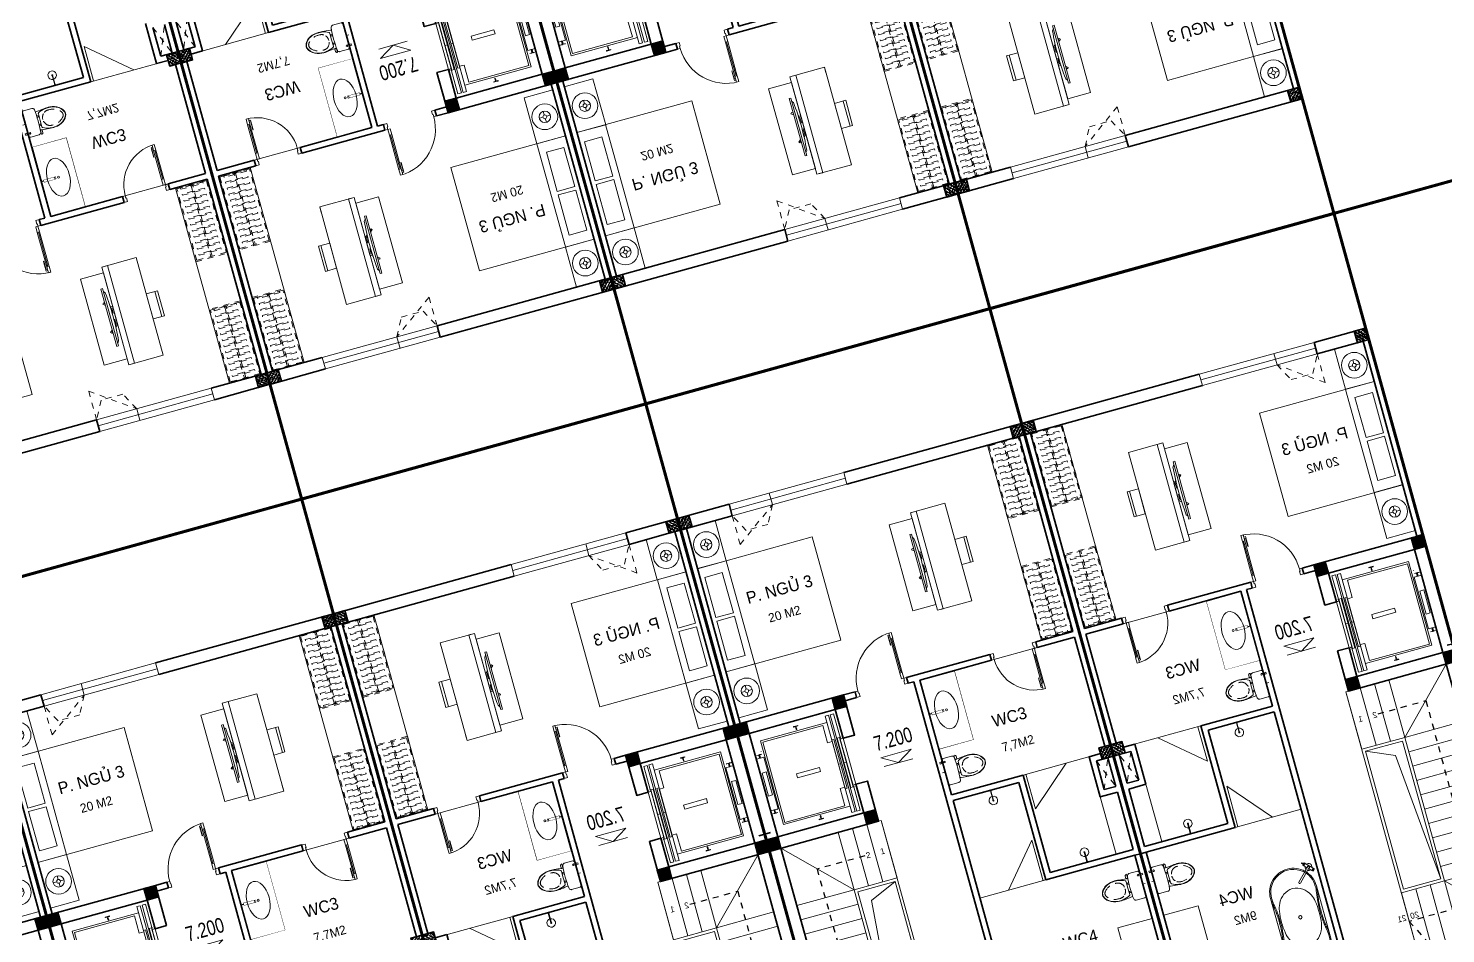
# Model space of a CAD drawing. Header units: metres. Extents: x 568332 to 569219, y 2065964 to 2066430.
# Drawn here: x 568522.05 to 568545.87, y 2066329.64 to 2066344.84 of the extents above; entities that cross this region are included whole.
import ezdxf

# ---------------------------------------------------------------- set-up
doc = ezdxf.new("R2010")
doc.units = ezdxf.units.M
for name, pattern in [('$AUDIT_BAD_LTYPE2', [0]), ('CENTER', [2, 1.25, -0.25, 0.25, -0.25]), ('DASHDOT2', [0.5, 0.25, -0.125, 0, -0.125]), ('HIDDEN', [0.375, 0.25, -0.125]), ('HIDDEN2', [0.1875, 0.125, -0.0625]), ('X-5M-G-MB PHONGNGU$0$HIDDEN2', [0.1875, 0.125, -0.0625]), ('xref-thap C (mb tang 32-2)$0$HIDDEN', [0.375, 0.25, -0.125])]:
    doc.linetypes.add(name, pattern=pattern)
doc.layers.get('0').update_dxf_attribs({"linetype": 'CONTINUOUS'})
doc.layers.get('DEFPOINTS').update_dxf_attribs({"linetype": 'CONTINUOUS'})
for name, color, linetype, lineweight in [('-CENTER', 143, 'CENTER', 13), ('-CONCRETE', 1, 'CONTINUOUS', 35), ('-DIM', 9, 'CONTINUOUS', 13), ('-DOOR', 137, 'CONTINUOUS', 9), ('-FURNITURE', 46, 'CONTINUOUS', 9), ('-HATCH', 8, 'CONTINUOUS', 5), ('-HIDE', 3, 'HIDDEN', 13), ('-KH', 143, 'CONTINUOUS', 13), ('-LINE1', 7, 'CONTINUOUS', 18), ('-LINE2', 252, 'CONTINUOUS', 9), ('-STEEL1', 1, 'CONTINUOUS', 35), ('-TEXT', 7, 'CONTINUOUS', 15), ('-WALL', 4, 'CONTINUOUS', 35), ('TEXT25', 2, 'CONTINUOUS', 13)]:
    doc.layers.add(name, color=color, linetype=linetype, lineweight=lineweight)
doc.layers.add('-RANH GIOI LO DAT', color=12, linetype='CONTINUOUS')
doc.layers.add('1-NETMANH', color=8, linetype='CONTINUOUS')
doc.styles.add('1', font='arial.ttf')
doc.styles.add('SVN_AVO_thuong', font='')
doc.styles.add('T1', font='', dxfattribs={"height": 200})
doc.styles.add('vnavanth', font='', dxfattribs={"width": 0.8})
doc.styles.get('SVN_AVO_thuong').set_extended_font_data('SVN-Avo')
doc.styles.get('T1').set_extended_font_data('VNgeometric Light')
doc.styles.get('vnavanth').set_extended_font_data('.VnAvantH')

# ---------------------------------------------------------------- blocks, each defined once
blk = doc.blocks.new('M29-T3')
at = {"layer": '-RANH GIOI LO DAT', "linetype": 'HIDDEN', "ltscale": 10, "const_width": 50}
blk.add_lwpolyline([(195185, -837693), (204185, -836996), (204185, -816412), (195185, -816412)], close=True, dxfattribs=at)
blk = doc.blocks.new('M30-T3')
at = {"layer": '-RANH GIOI LO DAT', "linetype": 'HIDDEN', "ltscale": 10, "const_width": 50}
blk.add_lwpolyline([(204199, -903242), (204199, -883354), (195199, -883354), (195199, -903938)], close=True, dxfattribs=at)
blk = doc.blocks.new('X-5M-DH-2-CORE$0$A$C75E80C28')
at = {"layer": '-LINE2', "linetype": 'Continuous', "ltscale": 2}
for p, q in [((-731, -149), (731, -149)), ((-731, -1305), (-731, -149)), ((-700, -179), (700, -179)), ((-700, -1225), (-700, -179)), ((-557, -112), (-560, -112)), ((-510, -22), (-510, -51)), ((-507, -22), (-510, -22)), ((-510, -109), (-510, -79)), ((-507, -22), (-507, -51)), ((-507, -109), (-507, -79)), ((-456, -57), (-501, -57)), ((-456, -60), (-501, -60)), ((-456, -70), (-501, -70)), ((-456, -73), (-501, -73)), ((-453, -63), (-453, -67)), ((-450, -63), (-450, -67)), ((450, -63), (450, -67)), ((453, -63), (453, -67)), ((456, -57), (501, -57)), ((456, -60), (501, -60)), ((456, -70), (501, -70)), ((456, -73), (501, -73)), ((457, -112), (460, -112)), ((507, -22), (510, -22)), ((507, -22), (507, -51)), ((507, -109), (507, -79)), ((510, -22), (510, -51)), ((510, -109), (510, -79)), ((700, -1225), (700, -179)), ((731, -1305), (731, -149)), ((840, -1305), (-840, -1305)), ((-840, -1365), (-840, -1305)), ((840, -1365), (-840, -1365)), ((840, -1395), (-840, -1395)), ((-840, -1395), (-840, -1455)), ((-700, -1225), (-400, -1225)), ((430, -1406), (-430, -1406)), ((-430, -1406), (-430, -1446)), ((425, -1309), (-425, -1309)), ((-425, -1343), (-425, -1309)), ((425, -1343), (-425, -1343)), ((-400, -1305), (-400, -1225)), ((0, -1309), (0, -1343)), ((0, -1406), (0, -1446)), ((700, -1225), (400, -1225)), ((400, -1305), (400, -1225)), ((425, -1343), (425, -1309)), ((430, -1406), (430, -1446)), ((840, -1365), (840, -1305)), ((840, -1395), (840, -1455)), ((-840, -1455), (-435, -1455)), ((-435, -1450), (-435, -1460)), ((-435, -1450), (-400, -1450)), ((-435, -1460), (-425, -1460)), ((-435, -1490), (-435, -1500)), ((-435, -1490), (-425, -1490)), ((-435, -1500), (-400, -1500)), ((-433, -1452), (-433, -1458)), ((-433, -1452), (-402, -1452)), ((-433, -1458), (-425, -1458)), ((-433, -1492), (-433, -1498)), ((-433, -1492), (-425, -1492)), ((-433, -1498), (-402, -1498)), ((430, -1446), (-430, -1446)), ((-425, -1458), (-425, -1460)), ((-425, -1490), (-425, -1492)), ((-402, -1452), (-402, -1498)), ((400, -1450), (-400, -1450)), ((-400, -1450), (-400, -1500)), ((400, -1450), (400, -1500)), ((435, -1450), (400, -1450)), ((435, -1500), (400, -1500)), ((402, -1452), (402, -1498)), ((433, -1452), (402, -1452)), ((433, -1498), (402, -1498)), ((433, -1458), (425, -1458)), ((425, -1458), (425, -1460)), ((435, -1460), (425, -1460)), ((425, -1490), (425, -1492)), ((435, -1490), (425, -1490)), ((433, -1492), (425, -1492)), ((433, -1452), (433, -1458)), ((433, -1492), (433, -1498)), ((435, -1450), (435, -1460)), ((840, -1455), (435, -1455)), ((435, -1490), (435, -1500))]:
    blk.add_line(p, q, dxfattribs=at)
for points in [[(-450, 0), (-450, -130), (450, -130), (450, 0)], [(-200, -29), (200, -29), (200, -101), (-200, -101)], [(-36, -584), (36, -584), (36, -984), (-36, -984)]]:
    blk.add_lwpolyline(points, close=True, dxfattribs=at)
for points in [[(-780, -789), (-751, -789, 0.414214), (-750, -788), (-750, -784), (-750, -780, 0.414214), (-751, -779), (-780, -779, -0.256978), (-784, -782), (-798, -782, -0.414214), (-801, -779), (-804, -749, 0.414214), (-807, -746), (-812, -746), (-812, -784), (-812, -821), (-807, -821, 0.414214), (-804, -818), (-801, -789, -0.414214), (-798, -786), (-784, -786, -0.256978), (-780, -789)], [(780, -789), (751, -789, -0.414214), (750, -788), (750, -784), (750, -780, -0.414214), (751, -779), (780, -779, 0.256978), (784, -782), (798, -782, 0.414214), (801, -779), (804, -749, -0.414214), (807, -746), (812, -746), (812, -784), (812, -821), (807, -821, -0.414214), (804, -818), (801, -789, 0.414214), (798, -786), (784, -786, 0.256978), (780, -789)]]:
    blk.add_lwpolyline(points, format="xyb", dxfattribs=at)
for centre, radius, start, end in [((-501, -51), 9.4, 180, 270), ((-501, -79), 9.4, 90, 180), ((-501, -51), 6.2, 180, 270), ((-501, -79), 6.2, 90, 180), ((-456, -63), 6.2, 0, 90), ((-456, -63), 3, 0, 90), ((-456, -67), 6.2, 270, 0), ((-456, -67), 3, 270, 0), ((456, -63), 6.2, 90, 180), ((456, -67), 6.2, 180, 270), ((456, -63), 3, 90, 180), ((456, -67), 3, 180, 270), ((501, -51), 6.2, 270, 0), ((501, -51), 9.4, 270, 0), ((501, -79), 9.4, 0, 90), ((501, -79), 6.2, 0, 90)]:
    blk.add_arc(centre, radius, start, end, dxfattribs=at)
blk = doc.blocks.new('A$C5C575821')
at = {"layer": '-CONCRETE'}
h = blk.add_hatch(color=256, dxfattribs=at)
h.dxf.hatch_style = 1
h.paths.add_polyline_path([(0, 200), (0, 0), (200, 0), (200, 200)])
blk.add_lwpolyline([(0, 0), (200, 0), (200, 200), (0, 200)], close=True, dxfattribs=at)
blk = doc.blocks.new('A$C3F71457E')
at = {"layer": '-CONCRETE'}
blk.add_lwpolyline([(0, -100), (0, 400), (-1500, 400), (-1500, -1400), (0, -1400), (0, -900), (200, -900), (200, -1600), (-1700, -1600), (-1700, 600), (200, 600), (200, -100), (0, -100)], dxfattribs=at)
at = {"layer": '-LINE1'}
blk.add_line((0, -900), (0, -100), dxfattribs=at)
at = {"layer": '-WALL'}
for p in [(-1700, 400), (0, 400), (-1700, -1600), (0, -1600)]:
    blk.add_blockref('A$C5C575821', p, dxfattribs=at)
at = {"color": 2, "rotation": 90}
blk.add_blockref('X-5M-DH-2-CORE$0$A$C75E80C28', (-1500, -500), dxfattribs=at)
blk = doc.blocks.new('1800X2000')
at = {"layer": '-FURNITURE'}
blk.add_line((325497, 17765), (325497, 19565), dxfattribs=at)
for points in [[(323997, 19565), (325997, 19565), (325997, 17765), (323997, 17765)], [(325613, 19391), (325919, 19391), (325919, 18691), (325613, 18691)], [(325613, 18630), (325919, 18630), (325919, 17947), (325613, 17947)]]:
    blk.add_lwpolyline(points, close=True, dxfattribs=at)
blk = doc.blocks.new('A$C38b1dc06')
at = {"layer": '-LINE1'}
for p, q in [((1750, 4156), (0, 4156)), ((1000, 3156), (0, 4156)), ((0, 4156), (0, -344)), ((1000, 4156), (1000, 3156)), ((1250, 3156), (1250, 4156)), ((1250, 4156), (1250, 3156)), ((1500, 3156), (1500, 4156)), ((1500, 4156), (1500, 3156)), ((1750, 3156), (1750, 4156)), ((1750, 4156), (1750, 3106)), ((1000, 656), (1000, 3156)), ((1000, 3156), (1750, 3156)), ((1050, 706), (1050, 3106)), ((1050, 3106), (1700, 3106)), ((1233, 2905), (1700, 3106)), ((1700, 706), (1700, 3106)), ((1750, 706), (1750, 3106)), ((1050, 706), (1233, 2905)), ((1000, 656), (1750, 656)), ((1000, -344), (1000, 656)), ((1050, 706), (1700, 706)), ((1250, 656), (1250, -344)), ((1250, -344), (1250, 656)), ((1500, 656), (1500, -344)), ((1500, -344), (1500, 656)), ((1750, -344), (1750, 706)), ((1750, 656), (1750, -344)), ((1750, -344), (0, -344))]:
    blk.add_line(p, q, dxfattribs=at)
at = {"layer": '-LINE1', "lineweight": 18}
for p, q in [((1000, 3156), (0, 3156)), ((1000, 2906), (0, 2906)), ((1000, 2656), (0, 2656)), ((1000, 2406), (0, 2406)), ((1000, 2156), (0, 2156)), ((1000, 1906), (0, 1906)), ((1000, 1656), (0, 1656)), ((1000, 1406), (0, 1406)), ((1000, 1156), (0, 1156)), ((1000, 906), (0, 906)), ((1000, 656), (0, -344)), ((1000, 656), (0, 656))]:
    blk.add_line(p, q, dxfattribs=at)
at = {"layer": '1-NETMANH', "linetype": 'DASHDOT2'}
blk.add_lwpolyline([(1327, 3656), (492, 3656), (508, 155), (508, 155), (1750, 156), (1500, -344)], dxfattribs=at)
at = {"layer": '-TEXT', "color": 2, "style": 'vnavanth'}
for s, p in [('2', (1347, 3604)), ('1', (1597, 3604)), ('20', (1562, 184)), ('21', (1783, 184))]:
    blk.add_text(s, height=100, dxfattribs=at).set_placement(p)
blk = doc.blocks.new('A$C18091ED7')
for p, q in [((0, -42), (0, 0)), ((146, -27), (179, -27)), ((146, -27), (146, -30)), ((146, -30), (166, -30)), ((153, -37), (146, -30)), ((152, 0), (152, -27)), ((152, 0), (179, 0)), ((153, -37), (166, -37)), ((153, -40), (153, -37)), ((153, -40), (178, -40)), ((153, -40), (178, -40)), ((153, -40), (153, -42)), ((185, -30), (166, -30)), ((178, -37), (166, -37)), ((185, -30), (178, -37)), ((178, -37), (178, -40)), ((178, -40), (178, -42)), ((179, 0), (179, -27)), ((179, -27), (185, -27)), ((185, -27), (185, -30)), ((-83, -267), (-83, -300)), ((-83, -278), (-83, -288)), ((-61, -290), (-83, -290)), ((-63, -265), (-81, -265)), ((-61, -267), (-61, -300)), ((61, -267), (61, -300)), ((61, -290), (83, -290)), ((63, -265), (81, -265)), ((83, -267), (83, -300)), ((83, -278), (83, -288)), ((165, -262), (165, -290)), ((168, -260), (228, -260)), ((168, -292), (207, -292)), ((231, -274), (231, -262))]:
    blk.add_line(p, q)
for points in [[(230, -219, -0.137407), (225, -235), (222, -241, -0.236081), (198, -255, -0.051961), (-198, -255, -0.236081), (-222, -241), (-225, -235, -0.137407), (-230, -219), (-230, -72, -0.198912), (-226, -63), (-209, -46, -0.198912), (-200, -42), (0, -42), (200, -42, -0.198912), (209, -46), (226, -63, -0.198912), (230, -72)], [(144, -619, -0.212405), (26, -734, -0.027685), (-1, -739, -0.022279), (-26, -734, -0.212405), (-144, -619, -0.142796), (-167, -428, -0.093005), (-128, -309, -0.256439), (-111, -300), (0, -300), (111, -300, -0.256439), (128, -309, -0.093005), (167, -428, -0.142796)]]:
    blk.add_lwpolyline(points, format="xyb", close=True)
at = {"linetype": 'xref-thap C (mb tang 32-2)$0$HIDDEN', "ltscale": 100}
blk.add_lwpolyline([(61, -669, -0.199031), (0, -699, -0.199031), (-61, -669, -0.218924), (-132, -478, -0.153791), (-112, -404, -0.236701), (0, -348, -0.236701), (112, -404, -0.153791), (132, -478, -0.218924)], format="xyb", close=True, dxfattribs=at)
blk.add_circle((166, -78), 13.9)
for centre, radius, start, end in [((-81, -267), 1.98, 90, 180), ((-63, -267), 1.98, 0, 90), ((63, -267), 1.98, 90, 180), ((81, -267), 1.98, 0, 90), ((168, -262), 2.47, 90, 180), ((168, -290), 2.47, 180, 270), ((207, -277), 15.5, 270, 306.4659), ((168, -225), 80.1, 306.4659, 320.3123), ((228, -274), 2.47, 320.3123, 0)]:
    blk.add_arc(centre, radius, start, end)
for points in [[(-156, -259), (-157, -267), (-164, -328), (-169, -385), (-184, -528), (-136, -679), (-50, -735), (-20, -741), (0, -744)], [(156, -259), (157, -267), (164, -328), (169, -385), (184, -528), (136, -679), (50, -735), (20, -741), (0, -744)]]:
    blk.add_open_spline(points, degree=3, knots=[130.613938, 130.613938, 130.613938, 130.613938, 152.852109, 311.129351, 417.703951, 561.383393, 697.692632, 710.812262, 710.812262, 710.812262, 710.812262])
blk = doc.blocks.new('shower')
for points in [[(180919, -32316), (180912, -32316), (180912, -32147), (180919, -32147)], [(180929, -32327), (180902, -32327), (180902, -32316), (180929, -32316)]]:
    blk.add_lwpolyline(points, close=True)
for radius, start, end in [(72, 272.7907, 267.2093), (8.35, 294.8355, 245.1645)]:
    blk.add_arc((180916, -32147), radius, start, end)
blk = doc.blocks.new('Sink_Cicle')
blk.add_lwpolyline([(17, -50), (-17, -50), (-18, -252), (17, -252)], close=True)
blk.add_circle((0, -300), 17.5)
at = {"layer": 'DEFPOINTS'}
blk.add_line((0, -100), (0, 0), dxfattribs=at)
blk.add_wipeout([(17, -50), (-17, -50), (-18, -252), (17, -252)])
at = {"layer": '-FURNITURE', "linetype": 'Continuous'}
blk.add_ellipse((0, -300), major_axis=(-325, 0), ratio=0.584615, dxfattribs=at)
blk.add_line((-18, -237), (17, -237))
blk = doc.blocks.new('*U228')
at = {"ltscale": 300}
blk.add_lwpolyline([(0, 0), (1201, 0), (1201, -600), (0, -600)], close=True, dxfattribs=at)
blk.add_wipeout([(0, 0), (1201, 0), (1201, -600), (0, -600)], dxfattribs=at)
blk.add_blockref('Sink_Cicle', (600, 0), dxfattribs=at)
blk = doc.blocks.new('*U148')
at = {"linetype": '$AUDIT_BAD_LTYPE2'}
for p, q in [((70, 100), (70, 600)), ((90, 600), (90, 100))]:
    blk.add_line(p, q, dxfattribs=at)
for points in [[(50, 600), (90, 600), (90, 700), (50, 700), (50, 600)], [(50, 603), (50, 100)], [(50, 100), (90, 100), (90, 0), (50, 0), (50, 100)]]:
    blk.add_lwpolyline(points)
for points in [[(118, 495), (118, 664), (90, 664), (90, 636), (113, 636), (113, 495)], [(0, 0), (50, 0), (50, -40), (60, -40), (60, -100), (0, -100)], [(800, 0), (750, 0), (750, -40), (740, -40), (740, -100), (800, -100)]]:
    blk.add_lwpolyline(points, close=True)
at = {"linetype": '$AUDIT_BAD_LTYPE2', "ltscale": 0.3}
blk.add_arc((50, 0), 700, 0, 90, dxfattribs=at)
blk = doc.blocks.new('*U149')
at = {"linetype": '$AUDIT_BAD_LTYPE2'}
for p, q in [((70, 100), (70, 700)), ((90, 700), (90, 100))]:
    blk.add_line(p, q, dxfattribs=at)
for points in [[(50, 700), (90, 700), (90, 800), (50, 800), (50, 700)], [(50, 703), (50, 100)], [(50, 100), (90, 100), (90, 0), (50, 0), (50, 100)]]:
    blk.add_lwpolyline(points)
for points in [[(118, 595), (118, 764), (90, 764), (90, 736), (113, 736), (113, 595)], [(0, 0), (50, 0), (50, -40), (60, -40), (60, -100), (0, -100)], [(900, 0), (850, 0), (850, -40), (840, -40), (840, -100), (900, -100)]]:
    blk.add_lwpolyline(points, close=True)
at = {"linetype": '$AUDIT_BAD_LTYPE2', "ltscale": 0.3}
blk.add_arc((50, 0), 800, 0, 90, dxfattribs=at)
blk = doc.blocks.new('A$C52EE6B0C')
for p, q in [((-17.21, 15.73), (17.22, 15.73)), ((-17.21, -15.76), (17.25, -15.76))]:
    blk.add_line(p, q)
for radius in [1.2, 1.06]:
    blk.add_circle((0, -0.01), radius)
for centre, radius, start, end in [((-17.24, -0.01), 15.75, 90.00005, 180.00602), ((-17.21, 0), 15.03, 114.01434, 180.05883), ((-17.26, 0.1), 14.92, 89.8926, 114.01434), ((-7.45, -0.4), 12.19, 113.36694, 178.17202), ((-18.18, -21.57), 37.31, 80.32537, 88.55949), ((-17.86, -16.41), 31.44, 80.9553, 88.85173), ((3.49, 116.01), 102.69, 260.80643, 264.35645), ((-5.42, -2.21), 14.69, 98.51976, 117.85129), ((10, 158.8), 145.24, 261.32176, 262.65662), ((-0.88, 77.07), 62.8, 262.97229, 270.8035), ((-0.26, -36.68), 49.55, 89.69838, 98.51976), ((-0.44, 89.41), 75.84, 265.33614, 270.33552), ((0.89, 77.07), 62.8, 269.1965, 277.02771), ((0.58, 84.46), 70.9, 269.53626, 275.75097), ((0.27, -36.68), 49.55, 81.48024, 90.30162), ((5.43, -2.21), 14.69, 62.14871, 81.48024), ((-18.44, 226.88), 214.55, 276.99221, 278.59677), ((-9.99, 158.8), 145.24, 277.34338, 278.67824), ((18.19, -21.57), 37.31, 91.44051, 99.67463), ((7.46, -0.4), 12.19, 1.82798, 66.63306), ((17.5, -11.01), 26.04, 90.57162, 98.52624), ((17.38, 0.65), 14.38, 65.52402, 90.57162), ((17.25, -0.01), 15.75, 359.99398, 89.99995), ((17.03, -0.12), 15.22, 0.40185, 65.52402), ((28.3, 2.77), 0.286, 160.80789, 185.67758), ((1.03, 0.06), 27.11, 359.84479, 5.67758), ((28.15, 2.82), 0.123, 123.47411, 160.80789), ((28.12, 2.87), 0.0732, 85.79125, 123.47411), ((28.11, 2.83), 0.109, 39.09426, 85.79125), ((27.99, 2.72), 0.275, 4.9413, 41.00239), ((1.84, 0.05), 26.56, 359.86069, 5.81543), ((-17.24, -0.02), 15.75, 179.99398, 269.99995), ((-17.21, -0.03), 15.03, 179.94113, 245.98566), ((-7.45, 0.37), 12.19, 181.82798, 246.63306), ((7.46, 0.37), 12.19, 293.36694, 358.17202), ((17.25, -0.02), 15.75, 270.00005, 0.00602), ((17.03, 0.09), 15.22, 294.47598, 359.59814), ((1.03, -0.09), 27.11, 354.32242, 0.15521), ((28.3, -2.8), 0.286, 174.32242, 199.19211), ((28.15, -2.85), 0.123, 199.19211, 236.52589), ((28.12, -2.89), 0.0732, 236.52589, 274.20875), ((28.11, -2.86), 0.109, 274.20875, 320.90574), ((27.99, -2.75), 0.275, 318.99761, 355.0587), ((1.84, -0.08), 26.56, 354.18457, 0.13931), ((-17.26, -0.13), 14.92, 245.98566, 270.1074), ((-18.18, 21.54), 37.31, 271.44051, 279.67463), ((-17.86, 16.38), 31.44, 271.14827, 279.0447), ((3.49, -116.04), 102.69, 95.64355, 99.19357), ((-5.42, 2.18), 14.69, 242.14871, 261.48024), ((10, -158.82), 145.24, 97.34338, 98.67824), ((-0.88, -77.1), 62.8, 89.1965, 97.02771), ((-0.26, 36.65), 49.55, 261.48024, 270.30162), ((-0.44, -89.44), 75.84, 89.66448, 94.66386), ((0.27, 36.65), 49.55, 269.69838, 278.51976), ((0.58, -84.49), 70.9, 84.24903, 90.46374), ((0.89, -77.1), 62.8, 82.97229, 90.8035), ((5.43, 2.18), 14.69, 278.51976, 297.85129), ((-18.44, -226.91), 214.55, 81.40323, 83.00779), ((-9.99, -158.82), 145.24, 81.32176, 82.65662), ((18.19, 21.54), 37.31, 260.32537, 268.55949), ((17.5, 10.99), 26.04, 261.47376, 269.42838), ((17.38, -0.67), 14.38, 269.42838, 294.47598)]:
    blk.add_arc(centre, radius, start, end)
at = {"layer": 'DEFPOINTS'}
for tag, p in [('MODELNUMBER', (0, 0)), ('TRADENAME', (0, 0)), ('PRODUCT', (0, 0)), ('MATERIAL', (0, -0.01))]:
    blk.add_attdef(tag, p, '', height=0.001, dxfattribs=at)
blk = doc.blocks.new('A$C4D835AF5')
at = {"layer": '-FURNITURE', "ltscale": 8}
for p, q in [((-3.94, 0.33), (-3.94, 0.87)), ((-3.86, 0.31), (-3.92, 0.31)), ((3.15, 0.91), (-3.9, 0.91)), ((-3.55, 0.46), (-3.55, 0.49)), ((-3.34, 0.49), (-3.34, 0.46)), ((-0.59, 0), (-0.59, -12.09)), ((0.59, 0), (0.59, -12.09)), ((3.15, -0.91), (3.15, 0.91)), ((3.17, 0.9), (3.15, 0.9)), ((3.17, -0.9), (3.17, 0.9)), ((3.19, 0.91), (3.98, 0.91)), ((4, -0.89), (4, 0.89)), ((-3.94, -0.87), (-3.94, -0.33)), ((-3.86, -0.31), (-3.92, -0.31)), ((-0.59, -0.91), (-3.9, -0.91)), ((-3.7, -0.45), (-3.7, -0.42)), ((-3.63, -0.46), (-3.62, -0.45)), ((-3.59, -0.47), (-3.59, -0.46)), ((-3.52, -0.47), (-3.52, -0.47)), ((-3.48, -0.49), (-3.49, -0.47)), ((-3.41, -0.49), (-3.4, -0.47)), ((-3.37, -0.47), (-3.37, -0.47)), ((-3.3, -0.47), (-3.3, -0.46)), ((-3.26, -0.46), (-3.27, -0.45)), ((-3.19, -0.45), (-3.19, -0.42)), ((3.15, -0.91), (0.59, -0.91)), ((3.17, -0.9), (3.15, -0.9)), ((3.19, -0.91), (3.98, -0.91))]:
    blk.add_line(p, q, dxfattribs=at)
for radius in [0.311, 0.264]:
    blk.add_circle((3.58, 0), radius, dxfattribs=at)
for centre, radius, start, end in [((-5.16, 0), 0.25, 92.26055, 178.09314), ((-5.17, -0.01), 0.24, 175.39887, 267.68368), ((-5.41, -2528.91), 2529.16, 89.96608, 89.99458), ((-3.9, 0.87), 0.0394, 90, 180), ((-3.92, 0.33), 0.0197, 180, 270), ((-3.44, -0.18), 0.68, 90.01556, 98.89807), ((-3.45, -0.18), 0.68, 81.10193, 89.98434), ((0, 0), 2.36, 22.54031, 157.45969), ((0, 0), 0.787, 318.59038, 221.40962), ((0, 0), 0.591, 0, 180), ((3.19, 0.89), 0.0197, 90, 180), ((3.98, 0.89), 0.0197, 0, 90), ((-4.56, 275.44), 275.69, 269.87137, 270.13441), ((-3.92, -0.33), 0.0197, 90, 180), ((-3.9, -0.87), 0.0394, 180, 270), ((-3.69, -0.45), 0.0116, 184.97306, 258.03407), ((-3.65, -0.25), 0.212, 257.28159, 272.58374), ((-3.64, -0.45), 0.0113, 272.46568, 345.44763), ((-3.58, -0.47), 0.0111, 186.41498, 247.44266), ((-3.54, -0.29), 0.191, 257.51752, 274.78533), ((-3.53, -0.47), 0.013, 270.86275, 343.93336), ((-3.47, -0.49), 0.0123, 192.37903, 260.14229), ((-3.45, -0.3), 0.207, 262.20059, 277.93411), ((-3.42, -0.49), 0.0113, 277.30775, 350.61998), ((-3.36, -0.47), 0.012, 194.1286, 259.0417), ((-3.34, -0.27), 0.209, 264.20628, 279.02841), ((-3.31, -0.47), 0.013, 269.18756, 350.22193), ((-3.25, -0.45), 0.0111, 194.19217, 261.8514), ((-3.24, -0.24), 0.225, 267.1756, 281.67278), ((-3.2, -0.45), 0.0128, 280.60322, 352.14738), ((0, 0), 2.36, 202.54031, 255.4906), ((0, 0), 2.36, 284.50926, 337.45969), ((3.19, -0.89), 0.0197, 180, 270), ((3.98, -0.89), 0.0197, 270, 0), ((0, -12.09), 0.591, 180, 0)]:
    blk.add_arc(centre, radius, start, end, dxfattribs=at)
blk.add_ellipse((-3.44, 0), major_axis=(0.555, 0), ratio=0.849194, dxfattribs=at)
for tag, p in [('MODELNUMBER', (0, 0.01)), ('TRADENAME', (0, 0.01)), ('PRODUCT', (0, 0.01)), ('MATERIAL', (0, 0))]:
    blk.add_attdef(tag, p, '', height=0.001, dxfattribs=at)
blk = doc.blocks.new('XR.MB.LM123$0$tvi 1')
blk.add_lwpolyline([(29, 0), (29, -1000), (0, -1000), (0, 0)], close=True)
for points in [[(-24, -236), (-39, -252)], [(0, -256), (-24, -236)], [(29, -50), (52, -81)], [(0, -285), (-39, -252)], [(70, -315), (111, -350), (111, -650), (70, -685)], [(89, -446), (89, -360), (71, -345)], [(89, -446), (73, -446)], [(89, -554), (89, -640), (71, -655)], [(89, -554), (73, -554)], [(0, -715), (-39, -748)], [(-24, -764), (-39, -748)], [(0, -744), (-24, -764)], [(29, -950), (52, -919)]]:
    blk.add_lwpolyline(points)
blk.add_arc((-4025, -500), 4099, 354.1311, 5.8689)
blk = doc.blocks.new('*U205')
at = {"linetype": 'X-5M-G-MB PHONGNGU$0$HIDDEN2'}
for points in [[(0, 600), (0, 0), (1402, 0), (1402, 600)], [(1382, 580), (1382, 20), (20, 20), (20, 580)], [(1382, 287), (1382, 313), (20, 313), (20, 287)], [(114, 319), (109, 319), (109, 280), (114, 280)], [(228, 319), (223, 319), (223, 280), (228, 280)], [(342, 319), (337, 319), (337, 280), (342, 280)], [(456, 319), (451, 319), (451, 280), (456, 280)], [(570, 319), (565, 319), (565, 280), (570, 280)], [(684, 319), (679, 319), (679, 280), (684, 280)], [(798, 319), (793, 319), (793, 280), (798, 280)], [(912, 319), (907, 319), (907, 280), (912, 280)], [(1026, 319), (1021, 319), (1021, 280), (1026, 280)], [(1140, 319), (1135, 319), (1135, 280), (1140, 280)], [(1254, 319), (1249, 319), (1249, 280), (1254, 280)], [(1368, 319), (1363, 319), (1363, 280), (1368, 280)]]:
    blk.add_lwpolyline(points, close=True, dxfattribs=at)
for points in [[(122, 313), (122, 515), (100, 515), (100, 313)], [(100, 287), (100, 92), (122, 92), (122, 287)], [(236, 313), (236, 515), (214, 515), (214, 313)], [(214, 287), (214, 92), (236, 92), (236, 287)], [(350, 313), (350, 515), (328, 515), (328, 313)], [(328, 287), (328, 92), (350, 92), (350, 287)], [(464, 313), (464, 515), (442, 515), (442, 313)], [(442, 287), (442, 92), (464, 92), (464, 287)], [(578, 313), (578, 515), (556, 515), (556, 313)], [(556, 287), (556, 92), (578, 92), (578, 287)], [(692, 313), (692, 515), (670, 515), (670, 313)], [(670, 287), (670, 92), (692, 92), (692, 287)], [(806, 313), (806, 515), (784, 515), (784, 313)], [(784, 287), (784, 92), (806, 92), (806, 287)], [(920, 313), (920, 515), (898, 515), (898, 313)], [(898, 287), (898, 92), (920, 92), (920, 287)], [(1034, 313), (1034, 515), (1012, 515), (1012, 313)], [(1012, 287), (1012, 92), (1034, 92), (1034, 287)], [(1148, 313), (1148, 515), (1126, 515), (1126, 313)], [(1126, 287), (1126, 92), (1148, 92), (1148, 287)], [(1262, 313), (1262, 515), (1240, 515), (1240, 313)], [(1240, 287), (1240, 92), (1262, 92), (1262, 287)], [(1376, 313), (1376, 515), (1354, 515), (1354, 313)], [(1354, 287), (1354, 92), (1376, 92), (1376, 287)]]:
    blk.add_lwpolyline(points, dxfattribs=at)
blk = doc.blocks.new('12PLMP12')
at = {"color": 0, "linetype": 'ByBlock'}
for p, q in [((-1.25, 0), (-3.75, 0)), ((0, 1.25), (0, 3.75)), ((1.25, 0), (3.75, 0)), ((0, -1.25), (0, -3.75))]:
    blk.add_line(p, q, dxfattribs=at)
for radius in [8.5, 3.75, 1.25]:
    blk.add_circle((0, 0), radius, dxfattribs=at)
blk = doc.blocks.new('X-5M-G-MB PHONGNGU$0$A$C25DB0C3F')
at = {"elevation": 0}
for points in [[(0, 438), (197, 438), (197, 0), (0, 0)], [(197, 438), (197, 0), (0, 0), (0, 438)]]:
    blk.add_lwpolyline(points, close=True, dxfattribs=at)
at = {"elevation": 0, "flags": 128}
blk.add_lwpolyline([(44, 438), (44, 0)], dxfattribs=at)
blk = doc.blocks.new('18x35')
at = {"layer": '-HATCH'}
h = blk.add_hatch(dxfattribs=at)
h.set_pattern_fill('CHAU-01', color=256, scale=10, pattern_type=2)
h.set_pattern_definition([(50, (0, 0), (71.726018, -6.275213), [7.5, -82.5]), (355, (0, 0), (-13.875133, 75.219213), [6, -66]), (100.4514, (5.98, -0.52), (57.85094, 68.943954), [6.37402, -70.11421]), (46.1842, (0, 20), (106.724105, -16.5519), [11.25, -123.75]), (96.6356, (8.89, 18.62), (93.46627, 97.41179), [9.56103, -105.1713]), (351.1842, (0, 20), (93.4662, 97.41186), [9, -99]), (21, (10, 15), (59.690705, -40.26189), [7.5, -82.5]), (326, (10, 15), (24.331533, 72.515005), [6, -66]), (71.4514, (14.974, 11.645), (84.022263, 32.25305), [6.37402, -70.11421]), (37.5, (0, 0), (1.2159855, 33.2893854), [0, -65.2, 0, -67, 0, -66.25]), (7.5, (0, 0), (26.306954, 39.441171), [0, -38.2, 0, -63.7, 0, -25.25]), (327.5, (-22.3, 0), (53.3822436, -2.255487), [0, -25, 0, -78, 0, -103.5]), (317.5, (-32.3, 0), (58.318617, 10.010498), [0, -32.5, 0, -51.8, 0, -73.5]), (45, (0, 0), (-30.052038, 30.052038), []), (45, (0, 12.25), (-30.052038, 30.052038), [])])
h.paths.add_polyline_path([(96508, 47993), (96508, 47793), (96708, 47793), (96708, 47993)])
at = {"layer": '-STEEL1'}
blk.add_lwpolyline([(96508, 47793), (96708, 47793), (96708, 47993), (96508, 47993)], close=True, dxfattribs=at)
blk = doc.blocks.new('M1-T3')
at = {"layer": '-CONCRETE', "color": 1, "linetype": 'HIDDEN', "ltscale": 10, "const_width": 50}
blk.add_lwpolyline([(191582, 50952), (197582, 50952), (197582, 30952), (191582, 30952)], close=True, dxfattribs=at)
at = {"layer": '-DOOR'}
for p, q in [((194482, 48852), (192482, 48852)), ((193182, 48952), (193182, 48752)), ((196032, 45252), (196832, 45252))]:
    blk.add_line(p, q, dxfattribs=at)
blk.add_lwpolyline([(194482, 48752), (192482, 48752), (192482, 48952), (194482, 48952)], close=True, dxfattribs=at)
at = {"layer": '-FURNITURE'}
for p, q in [((195382, 46302), (195382, 48002)), ((195382, 48002), (195482, 48002)), ((195482, 48002), (195482, 46302)), ((195482, 46302), (195382, 46302)), ((195982, 46402), (195982, 46302)), ((196032, 43251), (197382, 43251)), ((197182, 42552), (197182, 41552)), ((194782, 41452), (195932, 41452))]:
    blk.add_line(p, q, dxfattribs=at)
for points in [[(191682, 48752), (191682, 48052), (192182, 48052), (192182, 48752)], [(196932, 45352), (196932, 48752), (197482, 48752), (197482, 45352)], [(194982, 46402), (194982, 47902), (195382, 47902), (195382, 46402)], [(195382, 46302), (195382, 48002), (195982, 48002), (195982, 46302)], [(191682, 45452), (191682, 46252), (192182, 46252), (192182, 45452)], [(197482, 38652), (197482, 40351), (196882, 40351), (196882, 38652)]]:
    blk.add_lwpolyline(points, close=True, dxfattribs=at)
for points in [[(196082, 43251), (196082, 42651), (196782, 43251)], [(195882, 41452), (195882, 42158), (195282, 41452)]]:
    blk.add_lwpolyline(points, dxfattribs=at)
at = {"layer": '-HIDE', "ltscale": 10}
for p, q in [((197282, 43152), (197482, 42652)), ((197282, 42652), (197482, 43152))]:
    blk.add_line(p, q, dxfattribs=at)
at = {"layer": '-KH'}
blk.add_line((193820, 44011), (194317, 44011), dxfattribs=at)
blk.add_lwpolyline([(194332, 44170), (193805, 44170), (194069, 44011)], close=True, dxfattribs=at)
blk.add_solid([(194069, 44011), (194069, 44170), (194332, 44170), (194069, 44011)], dxfattribs=at)
at = {"layer": '-LINE1'}
blk.add_line((191582, 45653), (191582, 45653), dxfattribs=at)
at = {"layer": '-LINE1', "lineweight": 18}
blk.add_lwpolyline([(191582, 50952), (197582, 50952), (197582, 30952), (191582, 30952)], close=True, dxfattribs=at)
at = {"layer": '-LINE2', "linetype": 'HIDDEN2', "ltscale": 10}
for p, q in [((192482, 48752), (192482, 48252)), ((192482, 48252), (193182, 48752))]:
    blk.add_line(p, q, dxfattribs=at)
blk.add_lwpolyline([(193182, 48752), (193021, 48452), (192642, 48452), (192482, 48752)], dxfattribs=at)
at = {"layer": '-WALL'}
for p, q in [((192482, 48752), (192482, 48952)), ((194482, 48952), (197582, 48952)), ((197582, 48952), (197582, 33952)), ((197482, 48752), (194482, 48752)), ((197482, 45352), (197482, 48752)), ((191682, 45353), (191582, 45353)), ((193682, 45352), (193482, 45352)), ((193682, 45352), (193682, 45252)), ((194582, 45252), (194582, 45352)), ((196032, 45352), (196032, 45252)), ((196832, 45252), (196832, 45352)), ((196832, 45352), (197482, 45352)), ((193682, 45252), (193482, 45252)), ((197482, 45252), (196832, 45252)), ((197482, 43352), (197482, 45252)), ((191582, 33952), (191582, 43452)), ((191582, 43452), (191682, 43452)), ((191782, 43152), (191782, 38652)), ((194782, 43251), (196032, 43251)), ((195932, 43151), (194782, 43151)), ((194782, 43151), (194782, 38652)), ((195932, 41452), (195932, 43151)), ((196032, 43251), (196032, 41552)), ((197182, 43252), (197182, 42552)), ((197182, 43252), (197382, 43252)), ((197282, 43152), (197282, 42652)), ((197282, 43152), (197482, 43152)), ((197282, 42652), (197482, 42652)), ((197182, 42552), (197482, 42552)), ((197482, 41552), (197482, 42552)), ((197482, 41452), (195932, 41452)), ((196032, 41552), (197482, 41552)), ((197482, 38652), (197482, 41452))]:
    blk.add_line(p, q, dxfattribs=at)
at = {"layer": '-WALL', "color": 2}
blk.add_line((197482, 41452), (197582, 41452), dxfattribs=at)
at = {"layer": '-WALL'}
for points in [[(191582, 45353), (191582, 48952), (192482, 48952)], [(192482, 48752), (191682, 48752), (191682, 45353)], [(193482, 45252), (193482, 45352)], [(193482, 45352), (193482, 45252)], [(193682, 45252), (193682, 45352)], [(197482, 42652), (197482, 43152)]]:
    blk.add_lwpolyline(points, dxfattribs=at)
at = {"layer": '-DIM', "xscale": -1, "rotation": 359.9999999899488}
blk.add_blockref('1800X2000', (517679, 28486), dxfattribs=at)
at = {"layer": '-DOOR', "xscale": -1}
blk.add_blockref('*U149', (194582, 45352), dxfattribs=at)
at = {"layer": '-DOOR', "rotation": 180}
blk.add_blockref('*U148', (196832, 45252), dxfattribs=at)
at = {"layer": '-FURNITURE', "extrusion": (0, 0, -1), "rotation": 270}
for name, p, xscale, yscale, zscale in [('12PLMP12', (-191932, 48402), 25.40000000037255, 25.40000000037255, -25.40000000037254), ('*U205', (-197482, 48752), 0.916666666665974, 0.916666666665974, -0.916666666665974), ('*U205', (-197482, 46637), 0.916666666665974, 0.916666666665974, -0.916666666665974)]:
    blk.add_blockref(name, p, dxfattribs=dict(at, xscale=xscale, yscale=yscale, zscale=zscale))
at = {"layer": '-FURNITURE', "extrusion": (0, 0, -1), "rotation": 179.9963102775916}
blk.add_blockref('XR.MB.LM123$0$tvi 1', (-195271, 46652), dxfattribs=at)
at = {"layer": '-FURNITURE', "xscale": -1}
for name, p, rotation in [('X-5M-G-MB PHONGNGU$0$A$C25DB0C3F', (196179, 46933), 359.9992859249025), ('A$C18091ED7', (197524, 40951), 270)]:
    blk.add_blockref(name, p, dxfattribs=dict(at, rotation=rotation))
at = {"layer": '-FURNITURE', "xscale": 25.40000000083849, "yscale": 25.40000000083849, "zscale": 25.40000000083849, "rotation": 90.00000002731056}
blk.add_blockref('12PLMP12', (191932, 45852), dxfattribs=at)
at = {"layer": '-FURNITURE'}
for name, p, rotation in [('A$C18091ED7', (194739, 43649), 89.99999999999999), ('shower', (376353, 10825), 180)]:
    blk.add_blockref(name, p, dxfattribs=dict(at, rotation=rotation))
at = {"layer": '-FURNITURE', "xscale": -1}
blk.add_blockref('shower', (377596, 73875), dxfattribs=at)
at = {"layer": '-FURNITURE', "ltscale": 8}
ref = blk.add_blockref('A$C4D835AF5', (194920, 40484), dxfattribs=dict(at, xscale=-25.08682081009749, yscale=25.08682081009749, zscale=25.08682081009749, rotation=45))
ref.add_attrib('MODELNUMBER', 'K-T97328-4', (194920, 40484), dxfattribs={"layer": 'DEFPOINTS', "height": 0.0251, "rotation": 225})
ref.add_attrib('TRADENAME', 'PURIST', (194920, 40484), dxfattribs={"layer": 'DEFPOINTS', "height": 0.0251, "rotation": 225})
ref.add_attrib('PRODUCT', 'BATH FILLER', (194920, 40484), dxfattribs={"layer": 'DEFPOINTS', "height": 0.0251, "rotation": 225})
ref.add_attrib('MATERIAL', 'PREMIUM MATERIALS', (194920, 40484), dxfattribs={"layer": 'DEFPOINTS', "height": 0.0251, "rotation": 225})
at = {"layer": '-FURNITURE', "xscale": 25.39829667096628, "yscale": 25.39829667096628, "zscale": 25.39829667096628, "rotation": 270}
blk.add_blockref('A$C52EE6B0C', (195277, 39708), dxfattribs=at).add_auto_attribs({'MODELNUMBER': 'K-1800', 'TRADENAME': 'ABRAZO', 'PRODUCT': 'BATH', 'MATERIAL': 'LITHOCAST'})
at = {"layer": '-LINE1'}
blk.add_blockref('A$C38b1dc06', (191781, 38996), dxfattribs=at)
at = {"layer": '-STEEL1'}
for p in [(95074, 959), (100874, 959), (95074, -4641), (96774, -4641), (100874, -4641)]:
    blk.add_blockref('18x35', p, dxfattribs=at)
at = {"layer": '-WALL', "xscale": -1, "rotation": 180}
blk.add_blockref('A$C3F71457E', (193282, 43752), dxfattribs=at)
at = {"layer": '-TEXT', "style": '1', "width": 0.75}
blk.add_text('7.200', height=250, dxfattribs=at).set_placement((193758, 44293))
at = {"layer": 'TEXT25'}
for s, height, style, p in [('P. NGỦ 3', 200, 'SVN_AVO_thuong', (192343, 47251)), ('20 M2', 150, 'T1', (192610, 46854)), ('WC3', 200, 'SVN_AVO_thuong', (195772, 44154)), ('7,7M2', 150, 'T1', (195813, 43715)), ('WC4', 200, 'SVN_AVO_thuong', (195927, 40234)), ('9M2', 150, 'T1', (195974, 39868))]:
    blk.add_text(s, height=height, rotation=360, dxfattribs=dict(at, style=style)).set_placement(p)
at = {"layer": '-FURNITURE', "extrusion": (0, 0, -1), "xscale": -1, "zscale": -1, "rotation": 270}
blk.add_blockref('*U228', (-194782, 44051), dxfattribs=at)
at = {"layer": '-WALL'}
for p, q in [((194582, 45352), (196032, 45352)), ((194682, 45252), (194582, 45252)), ((194682, 38652), (194682, 45252)), ((196032, 45252), (194782, 45252)), ((194782, 45252), (194782, 43251))]:
    blk.add_line(p, q, dxfattribs=at)
blk = doc.blocks.new('M1-T3.1')
at = {"layer": '-CONCRETE', "color": 1, "linetype": 'HIDDEN', "ltscale": 10, "const_width": 50}
blk.add_lwpolyline([(339346, 50952), (345346, 50952), (345346, 30952), (339346, 30952)], close=True, dxfattribs=at)
at = {"layer": '-DOOR'}
for p, q in [((344378, 48852), (342378, 48852)), ((343078, 48952), (343078, 48752)), ((343796, 45252), (344596, 45252))]:
    blk.add_line(p, q, dxfattribs=at)
blk.add_lwpolyline([(344378, 48752), (342378, 48752), (342378, 48952), (344378, 48952)], close=True, dxfattribs=at)
at = {"layer": '-FURNITURE'}
for p, q in [((343146, 46302), (343146, 48002)), ((343146, 48002), (343246, 48002)), ((343246, 48002), (343246, 46302)), ((343246, 46302), (343146, 46302)), ((343746, 46402), (343746, 46302)), ((343796, 43251), (345146, 43251))]:
    blk.add_line(p, q, dxfattribs=at)
for points in [[(339446, 48752), (339446, 48052), (339946, 48052), (339946, 48752)], [(344696, 45352), (344696, 48752), (345246, 48752), (345246, 45352)], [(342746, 46402), (342746, 47902), (343146, 47902), (343146, 46402)], [(343146, 46302), (343146, 48002), (343746, 48002), (343746, 46302)], [(339446, 45452), (339446, 46252), (339946, 46252), (339946, 45452)]]:
    blk.add_lwpolyline(points, close=True, dxfattribs=at)
blk.add_lwpolyline([(343846, 43251), (343846, 42651), (344546, 43251)], dxfattribs=at)
at = {"layer": '-HIDE', "ltscale": 10}
for p, q in [((345046, 43152), (345246, 42652)), ((345046, 42652), (345246, 43152))]:
    blk.add_line(p, q, dxfattribs=at)
at = {"layer": '-KH'}
blk.add_line((341585, 44011), (342081, 44011), dxfattribs=at)
blk.add_lwpolyline([(342096, 44170), (341570, 44170), (341833, 44011)], close=True, dxfattribs=at)
blk.add_solid([(341833, 44011), (341833, 44170), (342096, 44170), (341833, 44011)], dxfattribs=at)
at = {"layer": '-LINE1'}
blk.add_line((339346, 45653), (339346, 45653), dxfattribs=at)
at = {"layer": '-LINE2', "linetype": 'HIDDEN2', "ltscale": 10}
for p, q in [((342378, 48752), (342378, 48252)), ((342378, 48252), (343078, 48752))]:
    blk.add_line(p, q, dxfattribs=at)
blk.add_lwpolyline([(343078, 48752), (342918, 48452), (342539, 48452), (342378, 48752)], dxfattribs=at)
at = {"layer": '-WALL'}
for p, q in [((342378, 48752), (342378, 48952)), ((344378, 48952), (345346, 48952)), ((345346, 48952), (345346, 33952)), ((345246, 48752), (344378, 48752)), ((345246, 45352), (345246, 48752)), ((339446, 45353), (339346, 45353)), ((341446, 45352), (341246, 45352)), ((341446, 45352), (341446, 45252)), ((342346, 45252), (342346, 45352)), ((343796, 45352), (343796, 45252)), ((344596, 45252), (344596, 45352)), ((344596, 45352), (345246, 45352)), ((341446, 45252), (341246, 45252)), ((345246, 45252), (344596, 45252)), ((345246, 43352), (345246, 45252)), ((342546, 43251), (343796, 43251)), ((343696, 43151), (342546, 43151)), ((343696, 41452), (343696, 43151)), ((343796, 43251), (343796, 41552)), ((344946, 43252), (344946, 42552)), ((344946, 43252), (345146, 43252)), ((345046, 43152), (345046, 42652)), ((345046, 43152), (345246, 43152))]:
    blk.add_line(p, q, dxfattribs=at)
for points in [[(339346, 45353), (339346, 48952), (342378, 48952)], [(342378, 48752), (339446, 48752), (339446, 45353)], [(341246, 45252), (341246, 45352)], [(341246, 45352), (341246, 45252)], [(341446, 45252), (341446, 45352)], [(345246, 42652), (345246, 43152)]]:
    blk.add_lwpolyline(points, dxfattribs=at)
at = {"layer": '-DIM', "xscale": -1, "rotation": 359.9999999899488}
blk.add_blockref('1800X2000', (665443, 28486), dxfattribs=at)
at = {"layer": '-DOOR', "xscale": -1}
blk.add_blockref('*U149', (342346, 45352), dxfattribs=at)
at = {"layer": '-DOOR', "rotation": 180}
blk.add_blockref('*U148', (344596, 45252), dxfattribs=at)
at = {"layer": '-FURNITURE', "extrusion": (0, 0, -1), "rotation": 270}
for name, p, xscale, yscale, zscale in [('12PLMP12', (-339696, 48402), 25.40000000037255, 25.40000000037255, -25.40000000037254), ('*U205', (-345246, 48752), 0.916666666665974, 0.916666666665974, -0.916666666665974), ('*U205', (-345246, 46637), 0.916666666665974, 0.916666666665974, -0.916666666665974)]:
    blk.add_blockref(name, p, dxfattribs=dict(at, xscale=xscale, yscale=yscale, zscale=zscale))
at = {"layer": '-FURNITURE', "extrusion": (0, 0, -1), "rotation": 179.9963102775916}
blk.add_blockref('XR.MB.LM123$0$tvi 1', (-343035, 46652), dxfattribs=at)
at = {"layer": '-FURNITURE', "xscale": -1, "rotation": 359.9992859249025}
blk.add_blockref('X-5M-G-MB PHONGNGU$0$A$C25DB0C3F', (343943, 46933), dxfattribs=at)
at = {"layer": '-FURNITURE', "xscale": 25.40000000083849, "yscale": 25.40000000083849, "zscale": 25.40000000083849, "rotation": 90.00000002731056}
blk.add_blockref('12PLMP12', (339696, 45852), dxfattribs=at)
at = {"layer": '-FURNITURE'}
for name, p, rotation in [('A$C18091ED7', (342504, 43649), 89.99999999999999), ('shower', (524118, 10825), 180)]:
    blk.add_blockref(name, p, dxfattribs=dict(at, rotation=rotation))
at = {"layer": '-STEEL1'}
for p in [(242838, 959), (248638, 959), (248638, -4641)]:
    blk.add_blockref('18x35', p, dxfattribs=at)
at = {"layer": '-WALL', "xscale": -1, "rotation": 180}
blk.add_blockref('A$C3F71457E', (341046, 43752), dxfattribs=at)
at = {"layer": '-TEXT', "style": '1', "width": 0.75}
blk.add_text('7.200', height=250, dxfattribs=at).set_placement((341522, 44293))
at = {"layer": 'TEXT25'}
for s, height, style, p in [('P. NGỦ 3', 200, 'SVN_AVO_thuong', (340107, 47251)), ('20 M2', 150, 'T1', (340374, 46854)), ('WC3', 200, 'SVN_AVO_thuong', (343536, 44154)), ('7,7M2', 150, 'T1', (343577, 43715))]:
    blk.add_text(s, height=height, rotation=360, dxfattribs=dict(at, style=style)).set_placement(p)
at = {"layer": '-FURNITURE', "extrusion": (0, 0, -1), "xscale": -1, "zscale": -1, "rotation": 270}
blk.add_blockref('*U228', (-342546, 44051), dxfattribs=at)
at = {"layer": '-WALL'}
for p, q in [((342346, 45352), (343796, 45352)), ((342446, 45252), (342346, 45252)), ((342446, 38652), (342446, 45252)), ((343796, 45252), (342546, 45252)), ((342546, 45252), (342546, 43251))]:
    blk.add_line(p, q, dxfattribs=at)

msp = doc.modelspace()

# ---------------------------------------------------------------- block references
at = {"layer": '-CENTER', "xscale": 0.001, "yscale": 0.001, "zscale": 0.001, "rotation": 105.4590240790866}
msp.add_blockref('M29-T3', (567811.548, 2065927.325), dxfattribs=at)
at = {"layer": '-DIM', "xscale": -0.001, "yscale": 0.001, "zscale": 0.001, "rotation": 15.45900309534941}
msp.add_blockref('M1-T3', (568719.097, 2066337.297), dxfattribs=at)

# ---------------------------------------------------------------- next in the draw order: block references
at = {"layer": '-CENTER', "xscale": 0.001, "yscale": 0.001, "zscale": 0.001, "rotation": 105.4590240816413}
msp.add_blockref('M30-T3', (567744.632, 2065918.142), dxfattribs=at)
at = {"layer": '-DIM', "xscale": 0.001, "yscale": 0.001, "zscale": 0.001, "rotation": 15.45888363382123}
msp.add_blockref('M1-T3', (568349.796, 2066235.165), dxfattribs=at)

# ---------------------------------------------------------------- next in the draw order: block references
at = {"layer": '-DIM', "xscale": -0.001, "yscale": 0.001, "zscale": 0.001, "rotation": 15.45900309534941}
msp.add_blockref('M1-T3', (568730.663, 2066340.495), dxfattribs=at)

# ---------------------------------------------------------------- next in the draw order: block references
at = {"layer": '-DIM', "yscale": 0.001, "zscale": 0.001}
for name, p, xscale, rotation in [('M1-T3.1', (568180.215, 2066294.002), -0.001, 195.4578007244948), ('M1-T3', (568361.362, 2066238.364), 0.001, 15.45888363382123)]:
    msp.add_blockref(name, p, dxfattribs=dict(at, xscale=xscale, rotation=rotation))

# ---------------------------------------------------------------- next in the draw order: block references
at = {"layer": '-DIM', "xscale": -0.001, "yscale": 0.001, "zscale": 0.001, "rotation": 15.45900309534941}
msp.add_blockref('M1-T3', (568742.229, 2066343.694), dxfattribs=at)

# ---------------------------------------------------------------- next in the draw order: block references
at = {"layer": '-DIM', "xscale": -0.001, "yscale": 0.001, "zscale": 0.001, "rotation": 195.4578007244948}
msp.add_blockref('M1-T3.1', (568191.781, 2066297.2), dxfattribs=at)

# ---------------------------------------------------------------- next in the draw order: block references
at = {"layer": '-DIM', "xscale": 0.001, "yscale": 0.001, "zscale": 0.001, "rotation": 195.4575198780745}
for p in [(568857.489, 2066481.287), (568845.923, 2066478.089)]:
    msp.add_blockref('M1-T3.1', p, dxfattribs=at)

doc.saveas('drawing.dxf')
